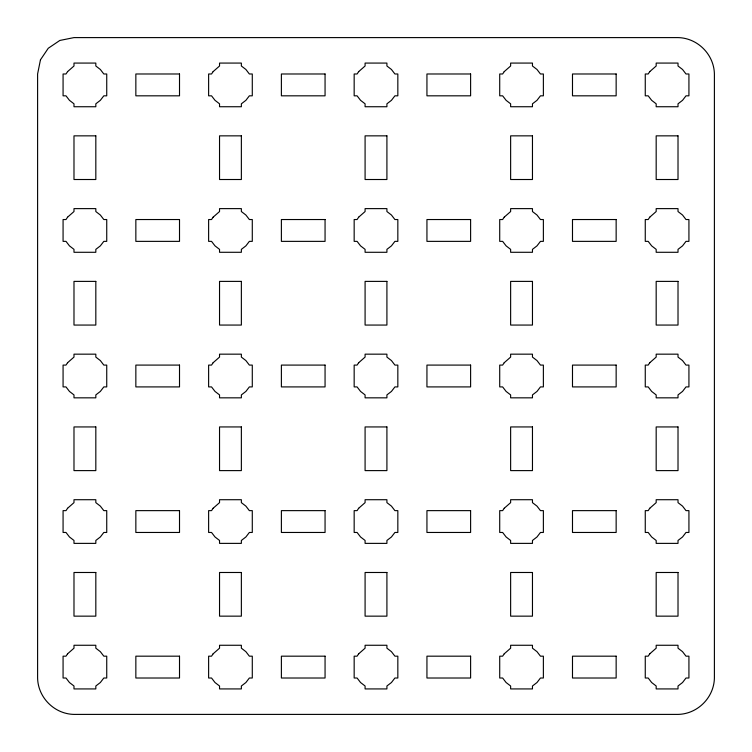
<?xml version="1.0" encoding="UTF-8"?>
<svg xmlns="http://www.w3.org/2000/svg" width="752" height="752" viewBox="0 0 752 752"><rect width="100%" height="100%" fill="white"/><g stroke="black" fill="none" stroke-linecap="round" stroke-linejoin="round"><path stroke-width="1.13" d="M40.458 59.822L37.6 73.987L37.6 678.013C37.985 697.583 54.417 714.015 73.987 714.4L678.013 714.4C697.583 714.015 714.015 697.583 714.4 678.013L714.4 73.987C714.015 54.417 697.583 37.985 678.013 37.6L73.987 37.6L59.822 40.458L48.26 48.26L40.458 59.822M67.586 71.609L65.997 73.987L63.074 73.987L63.074 95.824L65.997 95.824L69.466 100.336L73.987 103.814L73.987 106.737L95.824 106.737L95.824 103.814L100.336 100.336L103.814 95.824L106.737 95.824L106.737 73.987L103.814 73.987L100.336 69.466L95.824 65.997L95.824 63.074L73.987 63.074L73.987 65.997L67.586 71.609M67.586 217.159L65.997 219.537L63.074 219.537L63.074 241.364L65.997 241.364L69.466 245.885L73.987 249.363L73.987 252.287L95.824 252.287L95.824 249.363L100.336 245.885L103.814 241.364L106.737 241.364L106.737 219.537L103.814 219.537L100.336 215.016L95.824 211.538L95.824 208.624L73.987 208.624L73.987 211.538L67.586 217.159M213.136 71.609L211.538 73.987L208.624 73.987L208.624 95.824L211.538 95.824L215.016 100.336L219.537 103.814L219.537 106.737L241.364 106.737L241.364 103.814L245.885 100.336L249.363 95.824L252.287 95.824L252.287 73.987L249.363 73.987L245.885 69.466L241.364 65.997L241.364 63.074L219.537 63.074L219.537 65.997L213.136 71.609M67.586 362.708L65.997 365.087L63.074 365.087L63.074 386.913L65.997 386.913L69.466 391.435L73.987 394.913L73.987 397.836L95.824 397.836L95.824 394.913L100.336 391.435L103.814 386.913L106.737 386.913L106.737 365.087L103.814 365.087L100.336 360.565L95.824 357.087L95.824 354.164L73.987 354.164L73.987 357.087L67.586 362.708M213.136 217.159L211.538 219.537L208.624 219.537L208.624 241.364L211.538 241.364L215.016 245.885L219.537 249.363L219.537 252.287L241.364 252.287L241.364 249.363L245.885 245.885L249.363 241.364L252.287 241.364L252.287 219.537L249.363 219.537L245.885 215.016L241.364 211.538L241.364 208.624L219.537 208.624L219.537 211.538L213.136 217.159M358.685 71.609L357.087 73.987L354.164 73.987L354.164 95.824L357.087 95.824L360.565 100.336L365.087 103.814L365.087 106.737L386.913 106.737L386.913 103.814L391.435 100.336L394.913 95.824L397.836 95.824L397.836 73.987L394.913 73.987L391.435 69.466L386.913 65.997L386.913 63.074L365.087 63.074L365.087 65.997L358.685 71.609M67.586 508.258L65.997 510.636L63.074 510.636L63.074 532.463L65.997 532.463L69.466 536.984L73.987 540.462L73.987 543.376L95.824 543.376L95.824 540.462L100.336 536.984L103.814 532.463L106.737 532.463L106.737 510.636L103.814 510.636L100.336 506.115L95.824 502.637L95.824 499.713L73.987 499.713L73.987 502.637L67.586 508.258M213.136 362.708L211.538 365.087L208.624 365.087L208.624 386.913L211.538 386.913L215.016 391.435L219.537 394.913L219.537 397.836L241.364 397.836L241.364 394.913L245.885 391.435L249.363 386.913L252.287 386.913L252.287 365.087L249.363 365.087L245.885 360.565L241.364 357.087L241.364 354.164L219.537 354.164L219.537 357.087L213.136 362.708M358.685 217.159L357.087 219.537L354.164 219.537L354.164 241.364L357.087 241.364L360.565 245.885L365.087 249.363L365.087 252.287L386.913 252.287L386.913 249.363L391.435 245.885L394.913 241.364L397.836 241.364L397.836 219.537L394.913 219.537L391.435 215.016L386.913 211.538L386.913 208.624L365.087 208.624L365.087 211.538L358.685 217.159M67.586 653.808L65.997 656.176L63.074 656.176L63.074 678.013L65.997 678.013L69.466 682.534L73.987 686.003L73.987 688.926L95.824 688.926L95.824 686.003L100.336 682.534L103.814 678.013L106.737 678.013L106.737 656.176L103.814 656.176L100.336 651.664L95.824 648.186L95.824 645.263L73.987 645.263L73.987 648.186L67.586 653.808M504.235 71.609L502.637 73.987L499.713 73.987L499.713 95.824L502.637 95.824L506.115 100.336L510.636 103.814L510.636 106.737L532.463 106.737L532.463 103.814L536.984 100.336L540.462 95.824L543.376 95.824L543.376 73.987L540.462 73.987L536.984 69.466L532.463 65.997L532.463 63.074L510.636 63.074L510.636 65.997L504.235 71.609M213.136 508.258L211.538 510.636L208.624 510.636L208.624 532.463L211.538 532.463L215.016 536.984L219.537 540.462L219.537 543.376L241.364 543.376L241.364 540.462L245.885 536.984L249.363 532.463L252.287 532.463L252.287 510.636L249.363 510.636L245.885 506.115L241.364 502.637L241.364 499.713L219.537 499.713L219.537 502.637L213.136 508.258M358.685 362.708L357.087 365.087L354.164 365.087L354.164 386.913L357.087 386.913L360.565 391.435L365.087 394.913L365.087 397.836L386.913 397.836L386.913 394.913L391.435 391.435L394.913 386.913L397.836 386.913L397.836 365.087L394.913 365.087L391.435 360.565L386.913 357.087L386.913 354.164L365.087 354.164L365.087 357.087L358.685 362.708M504.235 217.159L502.637 219.537L499.713 219.537L499.713 241.364L502.637 241.364L506.115 245.885L510.636 249.363L510.636 252.287L532.463 252.287L532.463 249.363L536.984 245.885L540.462 241.364L543.376 241.364L543.376 219.537L540.462 219.537L536.984 215.016L532.463 211.538L532.463 208.624L510.636 208.624L510.636 211.538L504.235 217.159M213.136 653.808L211.538 656.176L208.624 656.176L208.624 678.013L211.538 678.013L215.016 682.534L219.537 686.003L219.537 688.926L241.364 688.926L241.364 686.003L245.885 682.534L249.363 678.013L252.287 678.013L252.287 656.176L249.363 656.176L245.885 651.664L241.364 648.186L241.364 645.263L219.537 645.263L219.537 648.186L213.136 653.808M649.775 71.609L648.186 73.987L645.263 73.987L645.263 95.824L648.186 95.824L651.664 100.336L656.176 103.814L656.176 106.737L678.013 106.737L678.013 103.814L682.534 100.336L686.003 95.824L688.926 95.824L688.926 73.987L686.003 73.987L682.534 69.466L678.013 65.997L678.013 63.074L656.176 63.074L656.176 65.997L649.775 71.609M358.685 508.258L357.087 510.636L354.164 510.636L354.164 532.463L357.087 532.463L360.565 536.984L365.087 540.462L365.087 543.376L386.913 543.376L386.913 540.462L391.435 536.984L394.913 532.463L397.836 532.463L397.836 510.636L394.913 510.636L391.435 506.115L386.913 502.637L386.913 499.713L365.087 499.713L365.087 502.637L358.685 508.258M504.235 362.708L502.637 365.087L499.713 365.087L499.713 386.913L502.637 386.913L506.115 391.435L510.636 394.913L510.636 397.836L532.463 397.836L532.463 394.913L536.984 391.435L540.462 386.913L543.376 386.913L543.376 365.087L540.462 365.087L536.984 360.565L532.463 357.087L532.463 354.164L510.636 354.164L510.636 357.087L504.235 362.708M649.775 217.159L648.186 219.537L645.263 219.537L645.263 241.364L648.186 241.364L651.664 245.885L656.176 249.363L656.176 252.287L678.013 252.287L678.013 249.363L682.534 245.885L686.003 241.364L688.926 241.364L688.926 219.537L686.003 219.537L682.534 215.016L678.013 211.538L678.013 208.624L656.176 208.624L656.176 211.538L649.775 217.159M358.685 653.808L357.087 656.176L354.164 656.176L354.164 678.013L357.087 678.013L360.565 682.534L365.087 686.003L365.087 688.926L386.913 688.926L386.913 686.003L391.435 682.534L394.913 678.013L397.836 678.013L397.836 656.176L394.913 656.176L391.435 651.664L386.913 648.186L386.913 645.263L365.087 645.263L365.087 648.186L358.685 653.808M504.235 508.258L502.637 510.636L499.713 510.636L499.713 532.463L502.637 532.463L506.115 536.984L510.636 540.462L510.636 543.376L532.463 543.376L532.463 540.462L536.984 536.984L540.462 532.463L543.376 532.463L543.376 510.636L540.462 510.636L536.984 506.115L532.463 502.637L532.463 499.713L510.636 499.713L510.636 502.637L504.235 508.258M649.775 362.708L648.186 365.087L645.263 365.087L645.263 386.913L648.186 386.913L651.664 391.435L656.176 394.913L656.176 397.836L678.013 397.836L678.013 394.913L682.534 391.435L686.003 386.913L688.926 386.913L688.926 365.087L686.003 365.087L682.534 360.565L678.013 357.087L678.013 354.164L656.176 354.164L656.176 357.087L649.775 362.708M504.235 653.808L502.637 656.176L499.713 656.176L499.713 678.013L502.637 678.013L506.115 682.534L510.636 686.003L510.636 688.926L532.463 688.926L532.463 686.003L536.984 682.534L540.462 678.013L543.376 678.013L543.376 656.176L540.462 656.176L536.984 651.664L532.463 648.186L532.463 645.263L510.636 645.263L510.636 648.186L504.235 653.808M649.775 508.258L648.186 510.636L645.263 510.636L645.263 532.463L648.186 532.463L651.664 536.984L656.176 540.462L656.176 543.376L678.013 543.376L678.013 540.462L682.534 536.984L686.003 532.463L688.926 532.463L688.926 510.636L686.003 510.636L682.534 506.115L678.013 502.637L678.013 499.713L656.176 499.713L656.176 502.637L649.775 508.258M649.775 653.808L648.186 656.176L645.263 656.176L645.263 678.013L648.186 678.013L651.664 682.534L656.176 686.003L656.176 688.926L678.013 688.926L678.013 686.003L682.534 682.534L686.003 678.013L688.926 678.013L688.926 656.176L686.003 656.176L682.534 651.664L678.013 648.186L678.013 645.263L656.176 645.263L656.176 648.186L649.775 653.808M179.512 73.987L135.849 73.987L135.849 95.824L179.512 95.824L179.512 73.987M325.061 73.987L281.389 73.987L281.389 95.824L325.061 95.824L325.061 73.987M470.611 73.987L426.939 73.987L426.939 95.824L470.611 95.824L470.611 73.987M616.151 73.987L572.488 73.987L572.488 95.824L616.151 95.824L616.151 73.987M95.824 135.849L73.987 135.849L73.987 179.512L95.824 179.512L95.824 135.849M241.364 135.849L219.537 135.849L219.537 179.512L241.364 179.512L241.364 135.849M386.913 135.849L365.087 135.849L365.087 179.512L386.913 179.512L386.913 135.849M532.463 135.849L510.636 135.849L510.636 179.512L532.463 179.512L532.463 135.849M678.013 135.849L656.176 135.849L656.176 179.512L678.013 179.512L678.013 135.849M179.512 219.537L135.849 219.537L135.849 241.364L179.512 241.364L179.512 219.537M325.061 219.537L281.389 219.537L281.389 241.364L325.061 241.364L325.061 219.537M470.611 219.537L426.939 219.537L426.939 241.364L470.611 241.364L470.611 219.537M616.151 219.537L572.488 219.537L572.488 241.364L616.151 241.364L616.151 219.537M95.824 281.389L73.987 281.389L73.987 325.061L95.824 325.061L95.824 281.389M241.364 281.389L219.537 281.389L219.537 325.061L241.364 325.061L241.364 281.389M386.913 281.389L365.087 281.389L365.087 325.061L386.913 325.061L386.913 281.389M532.463 281.389L510.636 281.389L510.636 325.061L532.463 325.061L532.463 281.389M678.013 281.389L656.176 281.389L656.176 325.061L678.013 325.061L678.013 281.389M179.512 365.087L135.849 365.087L135.849 386.913L179.512 386.913L179.512 365.087M325.061 365.087L281.389 365.087L281.389 386.913L325.061 386.913L325.061 365.087M470.611 365.087L426.939 365.087L426.939 386.913L470.611 386.913L470.611 365.087M616.151 365.087L572.488 365.087L572.488 386.913L616.151 386.913L616.151 365.087M95.824 426.939L73.987 426.939L73.987 470.611L95.824 470.611L95.824 426.939M241.364 426.939L219.537 426.939L219.537 470.611L241.364 470.611L241.364 426.939M386.913 426.939L365.087 426.939L365.087 470.611L386.913 470.611L386.913 426.939M532.463 426.939L510.636 426.939L510.636 470.611L532.463 470.611L532.463 426.939M678.013 426.939L656.176 426.939L656.176 470.611L678.013 470.611L678.013 426.939M179.512 510.636L135.849 510.636L135.849 532.463L179.512 532.463L179.512 510.636M325.061 510.636L281.389 510.636L281.389 532.463L325.061 532.463L325.061 510.636M470.611 510.636L426.939 510.636L426.939 532.463L470.611 532.463L470.611 510.636M616.151 510.636L572.488 510.636L572.488 532.463L616.151 532.463L616.151 510.636M95.824 572.488L73.987 572.488L73.987 616.151L95.824 616.151L95.824 572.488M241.364 572.488L219.537 572.488L219.537 616.151L241.364 616.151L241.364 572.488M386.913 572.488L365.087 572.488L365.087 616.151L386.913 616.151L386.913 572.488M532.463 572.488L510.636 572.488L510.636 616.151L532.463 616.151L532.463 572.488M678.013 572.488L656.176 572.488L656.176 616.151L678.013 616.151L678.013 572.488M179.512 656.176L135.849 656.176L135.849 678.013L179.512 678.013L179.512 656.176M325.061 656.176L281.389 656.176L281.389 678.013L325.061 678.013L325.061 656.176M470.611 656.176L426.939 656.176L426.939 678.013L470.611 678.013L470.611 656.176M616.151 656.176L572.488 656.176L572.488 678.013L616.151 678.013L616.151 656.176"/></g></svg>
